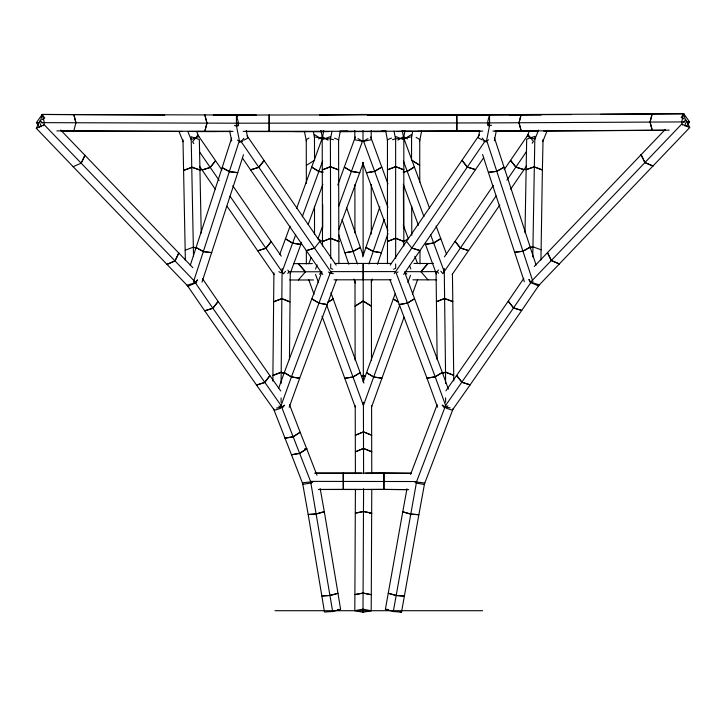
<?xml version="1.0" encoding="UTF-8"?>
<svg xmlns="http://www.w3.org/2000/svg" width="726" height="726" viewBox="0 0 726 726"><rect width="100%" height="100%" fill="white"/><g stroke="black" fill="none" stroke-linecap="round" stroke-linejoin="round"><path stroke-width="1.09" d="M236.44 126.27L236.449 115.017L42.226 114.463L36.418 122.649L39.612 127.195M306.354 183.306L306.263 139.71L308.995 138.013M314.503 234.335L314.521 206.275M322.698 228.209L322.707 204.641M419.991 263.847L419.991 250.488M355.404 489.306L354.814 610.657L362.991 612.254L371.177 610.766L371.295 594.703L363.109 593.097L354.932 594.585L363.109 593.06L371.295 594.685L371.766 489.333M363.581 488.789L362.991 612.254M419.782 182.054L419.728 165.219L411.542 160.165L411.578 134.501L404.309 139.002M273.911 272.822L272.903 375.415L281.089 372.256L284.156 373.5L281.089 372.32L272.903 375.487L272.903 381.068M289.438 359.697L290.037 301.916L281.851 298.622L273.675 301.771L281.851 298.658L282.096 268.575M290.273 272.931L290.037 301.898L281.851 298.658M281.851 298.622L281.089 383.473M525.007 232.737L526.686 139.147L534.871 136.361L532.766 256.913M540.943 259.999L542.386 169.957L534.2 166.871L526.023 169.684L534.2 166.871L542.386 169.993L543.048 139.456M406.968 488.816L402.767 511.794L410.662 514.099L418.866 514.707L401.514 612.136L393.31 611.519L385.397 609.286L402.758 511.83L410.671 514.081L418.866 514.734L424.665 483.008L414.492 481.783M393.31 611.519L416.47 482.363M323.723 130.662L322.335 138.303L329.513 138.847M331.918 131.288L330.539 138.92L333.506 139.782M338.443 141.216L340.213 131.397M479.559 131.324L478.262 137.886L482.282 139.946M491.556 125.299L489.542 125.616L486.302 142.006L484.296 140.971M494.342 140.717L496.294 130.889M404.881 131.569L403.547 138.121L410.571 137.032M411.578 136.878L412.686 131.424M419.61 141.035L421.615 131.206M682.476 124.999L681.669 121.923L683.747 113.746L414.737 115.071M684.872 126.015L685.653 122.948M488.226 125.979L487.418 122.912L489.515 114.735L213.299 115.071M237.765 126.27L238.564 123.202L236.458 115.017L256.342 115.071M40.338 121.623L42.226 114.463L164.684 115.071M43.515 125.716L44.322 122.649L42.226 114.463L44.776 118.102M56.846 130.88L73.78 130.943L75.931 122.758L73.834 114.572L75.931 122.758L238.564 123.202M231.594 138.14L222.165 167.652L229.47 171.681L237.738 172.679L243.482 154.711M237.411 140.109L239.235 141.116L193.397 282.096M190.248 265.417L222.183 167.606L229.47 171.645L237.756 172.634L202.01 282.087M362.673 256.886L379.834 206.919M403.121 139.029L403.837 136.924L407.495 138.866M368.881 264.001L384.199 219.388M371.276 282.196L372.356 279.047M377.429 264.318L387.993 233.554M278.648 388.274L284.265 372.674L291.435 376.921L299.666 378.219L289.175 407.331M291.435 376.921L280.572 407.068L278.775 406.015M363.172 382.039L393.283 298.949L398.619 302.225L393.274 298.967L395.144 293.776M363.617 405.008L373.709 376.93L366.539 372.683L373.663 377.03L381.93 378.237L404.083 317.162M407.885 282.532L410.499 275.263M371.476 407.331L381.94 378.219L373.709 376.93M412.404 294.13L417.631 279.592M373.663 377.03L399.636 305.428M322.662 161.018L302.252 216.793M355.323 136.96L337.772 185.039M358.009 138.566L362.474 141.243L338.679 206.22M363.517 162.325L338.752 229.706M290.101 226.167L279.755 254.399M296.671 208.244L322.698 136.96L328.061 140.172M295.691 234.716L281.924 272.223M301.608 242.348L290.164 273.548M308.178 224.425L322.852 184.35M322.616 226.158L317.961 238.809L322.408 241.522M308.804 263.747L311.091 257.521M315.547 269.11L317.08 264.954M321.899 271.905L284.302 372.574L291.435 376.876L299.629 378.319L336.483 279.664M333.27 273.593L330.194 273.058L291.435 376.876M410.58 474.387L437.17 404.663M450.174 407.867L445.029 407.005L416.034 483.071L424.265 484.451L453.26 408.384M534.88 139.274L538.592 130.054M542.866 141.334L546.996 131.088M197.408 279.837L195.984 282.777L187.98 286.253L36.3 128.321L40.093 120.462M73.181 166.662L81.176 163.178L84.978 155.319L60.648 130.027M195.984 282.777L81.176 163.178L84.969 155.319L192.807 267.64M479.541 134.691L390.18 265.135M483.688 157.678L403.683 274.383M523.827 278.348L508.227 301.208L513.554 307.915L521.704 310.483L539.218 284.819M529.027 279.791L531.033 282.305L513.554 307.915L444.13 407.576L442.179 405.017M394.236 273.693L484.868 141.407L482.209 138.049M444.394 256.886L493.326 185.502M504.162 169.684L528.111 134.682L533.447 141.379L532.194 143.213M499.815 204.986L468.569 250.579L460.384 248.047L455.075 241.322L460.393 248.038L442.806 273.675L440.809 271.161M460.384 248.047L496.085 195.947M506.92 180.13L515.85 167.107L524.036 169.63L526.559 165.945M515.85 167.107L510.541 160.373L515.868 167.08L526.541 151.471M452.234 274.383L468.569 250.579L460.393 248.038M510.65 189.168L524.036 169.63L515.868 167.08M681.206 117.385L683.756 113.746L689.573 121.923L686.379 126.469M445.918 390.824L508.264 301.163L513.527 307.924L521.74 310.438L470.139 384.844L461.963 382.275L456.699 375.514L461.936 382.284L470.112 384.889L452.307 410.172L446.172 408.23M284.528 405.135L282.586 407.703L212.881 308.26L218.127 301.481L202.518 278.702M227.002 206.22L257.703 250.806L265.888 248.265L271.188 241.522L232.801 185.792M274.101 274.582L257.712 250.815L265.879 248.247L271.179 241.522L281.271 256.151M285.518 271.324L283.53 273.847L265.879 248.247M242.393 157.95L250.552 169.857L258.737 167.334L264.037 160.582L258.737 167.334L250.57 169.884L306.381 250.688L314.549 248.11L319.857 241.395L247.103 135.871M243.818 138.312L241.168 141.679L332.163 273.729M280.545 408.357L274.428 410.335L256.532 385.107L264.691 382.466L269.918 375.687L218.127 301.481L212.845 308.251L204.668 310.792L187.136 285.218L195.321 282.677L197.309 280.163M406.841 274.083L404.709 271.633L420.908 271.678L427.995 263.493L433.404 263.465M436.671 279.809L428.013 279.855L420.908 271.678L437.152 271.588L438.568 269.954M287.759 273.403L289.184 271.76L321.663 271.76L319.54 274.219M289.674 279.982L298.341 280.009L305.437 271.833L298.359 263.647L294.03 263.629M420.908 271.678L428.004 263.493L413.965 263.456M534.282 266.442L665.352 129.346M530.361 282.405L681.696 124.119L689.7 127.585L538.374 285.863L530.361 282.405L528.927 279.465M683.538 122.186L685.108 120.552M289.52 404.7L300.174 432.288L293.132 436.762L284.91 438.186L293.159 436.789L300.147 432.224L306.708 448.777L299.72 453.351L291.498 454.803L273.466 408.547M316.972 475.258L306.735 448.831L299.702 453.342L291.471 454.748L302.951 484.342L311.173 482.935L312.933 481.81M276.552 408.021L281.688 407.132L284.329 405.453M363.336 375.242L365.16 376.377L363.336 375.188L361.521 376.34L363.336 375.242L363.181 278.848M306.363 165.374L314.549 160.255L314.449 134.609L321.718 139.111M322.045 316.227L344.777 378.3L353.036 377.066L360.141 372.674L330.929 292.832M402.994 241.949L408.33 238.691L403.239 224.996M389.935 279.628L426.997 378.228L435.192 376.767L442.306 372.456L404.89 272.885M361.503 141.579L363.554 141.243L368.018 138.557M397.966 140.1L403.32 136.869L429.511 208.099M397.993 271.951L396.205 273.021L435.192 376.767M355.332 407.359L344.768 378.282L352.999 376.966L360.15 372.692L363.926 383.074M437.551 407.222L426.961 378.137L435.183 376.812L442.343 372.547L448.387 389.163M447.942 405.87L446.154 406.932L435.183 376.812M483.688 141.198L486.801 140.835L488.625 139.828M318.532 138.975L322.181 137.014M234.434 125.589L236.44 125.907L238.455 124.872M241.731 141.252L239.725 142.287L236.44 125.907M243.745 140.218L247.766 138.14L246.232 130.499M42.09 119.59L44.095 118.719M36.3 128.321L44.304 124.836L81.176 163.178M452.443 273.747L453.714 375.251L445.537 372.12L442.47 373.364L445.537 372.184L453.714 375.324L453.732 380.905M192.1 139.283L198.743 136.615L196.673 131.506L216.756 131.533M393.628 269.183L395.679 268.384L395.67 263.919M391.55 138.094L387.457 139.691L387.484 263.792M185.357 260.389L185.175 250.234L193.361 247.149L196.428 248.201L193.361 247.149M532.911 246.749L529.844 247.829L532.911 246.758L541.097 249.835M212.881 308.26L204.705 310.846L256.496 385.052L264.663 382.466L269.881 375.632L280.744 390.96M314.558 248.129L306.372 250.67L322.725 274.437M392.521 139.719L395.488 138.847L394.082 131.215M320.193 488.698L324.313 511.685L316.391 513.935L308.205 514.562L302.524 482.826L312.697 481.647M332.662 611.519L340.612 609.395L337.989 593.323L330.049 595.456L321.845 595.992L308.187 514.48L316.391 513.935L324.313 511.685L337.989 593.287L330.058 595.456L321.845 595.955L324.458 612.027L332.662 611.519L310.728 482.209M354.823 130.544L354.832 139.764L363.018 141.434L371.195 139.746L371.186 130.535M354.814 610.657L362.991 609.168L371.177 610.766M304.657 449.14L306.708 448.777M304.675 449.185L306.735 448.831M436.562 274.428L425.436 244.326L433.667 242.983L440.791 238.654L436.117 226.013M425.436 244.317L433.667 243.001L440.782 238.654L446.535 254.218M396.514 138.775L403.683 138.212L402.286 130.571M337.526 609.586L339.587 609.459M319.513 115.053L362.982 114.463L431.28 115.026L571.371 114.554M320.656 131.406L324.05 131.361M339.868 131.152L347.772 131.043M314.912 473.143L361.439 473.18M319.331 489.46L360.296 489.524M365.759 473.18L379.943 473.025M366.893 489.533L379.979 489.397M686.261 121.95L689.573 121.923M665.07 130.253L543.692 131.079M600.738 114.345L683.756 113.746L685.643 120.906M403.656 115.071L414.909 115.017L367.501 115.071M468.533 114.835L489.533 114.735L489.551 125.979M681.669 121.923L487.418 122.912M682.531 121.95L684.781 121.932M403.674 131.433L411.542 131.397M479.623 131.143L397.068 131.497M669.163 130.19L521.195 130.961L519.026 122.785L521.114 114.599L519.026 122.785L521.186 130.961L492.963 131.079M529.472 131.161L495.713 131.243M315.048 473.18L383.909 473.089L383.882 489.451L408.656 489.651M310.574 481.383L416.615 481.529M318.514 489.524L343.344 489.388L343.253 473.025L343.28 489.388L383.882 489.451L383.963 473.089L411.043 473.307M509.198 114.835L541.442 114.726L489.542 114.735M294.72 131.551L307.806 131.506M374.244 131.551L386.296 131.524M480.004 131.279L401.551 131.488M509.253 131.197L529.263 131.134L527.276 136.243L533.928 138.893M312.407 263.592L298.341 263.647L305.446 271.833M298.359 280.009L313.505 279.955M489.542 122.912L236.44 123.202M188.896 131.488L230.995 131.397M320.112 131.488L324.631 131.488M340.43 131.47L355.105 131.451M370.904 131.433L385.579 131.415M401.378 131.397L405.898 131.388M482.799 131.116L243.21 131.379M386.06 131.515L339.94 131.569M479.886 131.279L418.185 131.379M391.178 263.42L335.212 263.456M395.679 271.588L330.738 271.633M391.223 279.782L334.069 279.819M494.996 131.097L537.104 131.097M230.26 131.542L196.519 131.542M246.005 131.551L324.458 131.578M275.018 610.711L482.618 610.711M233.046 131.37L73.78 130.943M312.352 131.551L328.923 131.569M339.704 131.578L351.747 131.578M312.352 131.551L246.377 131.406M41.2 122.649L43.46 122.658M44.322 122.649L75.931 122.758M314.449 131.506L322.326 131.533M182.308 131.497L60.92 130.934M412.876 279.819L427.995 279.855M379.97 473.025L411.197 473.261M379.952 489.397L406.769 489.56M36.418 122.649L39.721 122.667M381.604 131.043L386.123 131.097M401.941 131.27L405.326 131.306M385.397 609.286L388.474 609.513M239.235 141.116L242.339 141.47M315.456 137.141L322.48 138.212M362.474 141.243L364.534 141.57M399.536 611.573L401.514 612.136M531.033 282.305L538.193 284.51M411.787 248.056L419.982 250.57L411.796 248.038L406.478 241.331M334.477 138.167L338.57 139.746L338.897 263.819M332.771 269.219L330.72 268.42L330.72 263.965M681.886 118.002L683.883 118.864M487.536 124.591L489.542 125.616M328.406 271.996L330.194 273.058M278.875 271.642L280.653 272.722M411.542 160.147L419.728 165.219L419.764 139.583L416.125 137.323M442.379 405.335L445.029 407.005M40.883 121.278L42.444 122.912M437.152 271.588L438.568 273.221M287.768 270.126L289.184 271.76M236.449 115.017L237.711 116.65M319.857 241.395L336.211 265.162M221.929 170.002L197.899 135.054L192.581 141.77L193.842 143.603M219.198 180.456L199.514 151.852M230.069 196.247L265.888 248.265M215.486 189.504L199.532 166.318M195.321 282.677L212.845 308.251M685.888 119.736L689.7 127.585M187.834 131.479L191.147 139.664M179.013 131.506L183.161 141.742M293.159 436.789L311.173 482.935M281.688 407.132L293.132 436.762M387.974 183.914L370.696 136.942M387.902 207.209L363.554 141.243M387.902 230.696L362.555 162.325M444.403 272.05L430.554 234.571M414.864 256.342L417.55 263.602M409.664 265.861L410.816 268.974M423.948 216.657L403.411 160.927M403.275 184.259L418.439 225.35M326.455 304.475L353.036 377.066M352.999 376.966L363.191 405.008M315.511 274.355L318.523 282.65M308.768 279.737L314.04 294.266M363.254 255.833L346.719 208.026M357.437 264.019L342.01 219.443M348.888 264.346L338.615 234.67M353.989 279.065L355.441 283.267M536.06 265.026L494.433 137.84M532.957 281.715L486.801 140.835M524.335 281.724L488.371 172.389L496.638 171.345L503.935 167.334L496.638 171.345L488.353 172.352L482.59 154.447M40.338 123.674L41.119 126.741M320.91 130.571L322.253 137.123M313.323 131.533L314.449 136.996M304.394 131.342L306.417 141.162M229.715 131.188L231.685 141.007M385.787 131.342L387.593 141.162M182.979 139.864L185.175 250.243M201.229 233.1L199.341 139.519L191.156 136.751L193.515 256.169M445.537 372.12L444.239 268.402M437.143 359.57L436.063 272.776M445.537 372.184L445.564 383.337M445.601 397.839L445.619 402.304M411.696 206.157L411.787 235.333M403.429 186.573L403.565 228.1M371.585 405.58L371.766 473.706M363.336 375.188L363.354 381.776M363.399 402.277L363.59 473.661M355.223 405.625L355.404 473.724M306.336 250.633L306.372 263.983M403.828 245.942L403.819 139.673L395.643 136.506L395.661 258.347M371.249 184.567L371.304 233.999M371.358 280.581L371.485 360.123M363 130.526L363.018 141.434M363.045 163.894L363.154 254.835M354.887 184.576L354.941 232.883M354.996 280.599L355.123 360.141M330.711 258.392L330.384 136.579L322.208 139.764L322.489 241.567L330.675 238.328L338.851 241.513L330.675 238.328L322.489 241.549L322.498 246.014M281.098 397.975L281.098 402.44M269.174 115.026L269.165 131.397L269.165 115.026M363.209 271.678L363.191 279.855L363.181 263.493L363.209 271.678M652.148 113.928L650.06 122.104L652.22 130.29L650.06 122.104L652.139 113.928M206.964 123.139L204.823 131.324L206.964 123.139L204.859 114.962L206.964 123.139M178.814 253.047L175.011 260.906L167.016 264.382L175.011 260.906L178.823 253.056M215.531 160.709L210.241 167.452L202.055 169.993L210.222 167.434L215.54 160.718M363.209 301.027L355.023 306.172L363.209 301.081L371.385 306.154L363.209 301.081M333.18 299.03L327.843 302.325L333.18 299.058M381.722 167.062L374.598 171.4L366.376 172.761L374.589 171.4L381.731 167.098M414.346 167.007L407.232 171.345L403.111 172.008L407.213 171.327L414.355 167.025M414.519 298.794L407.395 303.105L399.2 304.566L407.395 303.105L414.528 298.831M530.152 247.158L522.883 251.232L514.616 252.294L522.883 251.232L530.162 247.176M360.341 247.43L353.063 251.405L344.877 252.784L353.054 251.396L360.341 247.43M363.499 431.843L355.313 435.255L363.499 431.916L371.685 435.21L363.499 431.843M363.554 448.396L355.368 451.817L363.554 448.45L371.739 451.772L363.554 448.45M444.548 298.459L436.371 301.771L444.548 298.486L452.734 301.589L444.548 298.486M330.421 166.699L322.244 169.938L330.421 166.735L338.606 169.893L330.421 166.735M395.643 238.282L387.457 241.495L395.643 238.282L403.828 241.486L395.643 238.282M395.67 166.626L387.493 169.839L395.67 166.662L403.856 169.83L395.67 166.626M191.9 167.289L183.714 170.401L191.9 167.261L200.077 170.056L191.9 167.261M363.545 511.458L355.368 513.11L363.545 511.549L371.73 513.137L369.688 513.554L371.73 513.137L363.545 511.549M404.346 596.1L396.151 595.483L388.238 593.251L396.142 595.492L404.346 596.119M211.674 252.621L203.398 251.595L196.111 247.548L203.398 251.595L211.665 252.639M322.988 172.098L318.868 171.454L311.735 167.143L318.868 171.454L322.997 172.08M300.836 244.453L292.596 243.156L285.463 238.827L292.596 243.137L300.827 244.462M359.742 172.734L351.511 171.427L344.36 167.143L351.502 171.427L359.724 172.77M381.404 252.748L373.218 251.377L365.931 247.43L373.218 251.377L381.404 252.739M327.272 304.575L319.068 303.169L311.917 298.903L319.059 303.169L327.254 304.611M475.557 169.612L467.353 167.107L462.026 160.401L467.363 167.089L475.539 169.63M652.91 166.009L644.906 162.542L641.085 154.692L644.906 162.542L652.91 166M559.292 263.937L551.279 260.48L547.458 252.639L551.279 260.48L559.301 263.937M456.835 131.179L456.799 114.817L456.826 131.179"/></g></svg>
